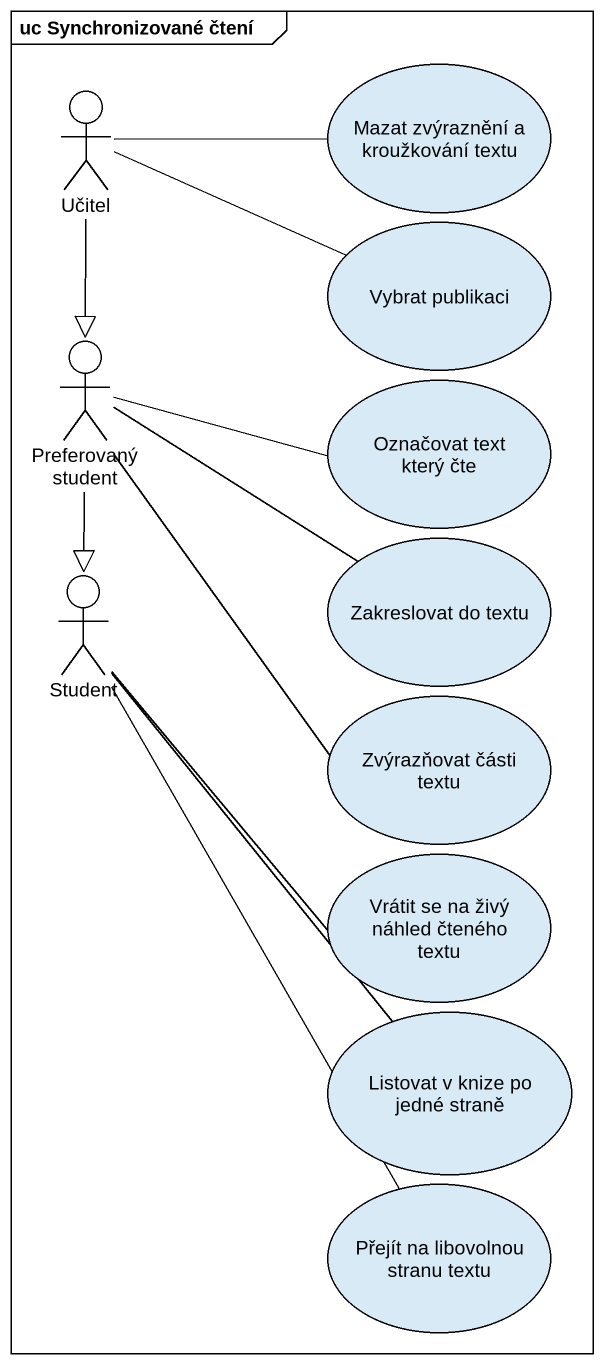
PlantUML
@startuml
mainframe uc Synchronizované čtení
usecase "Mazat zvýraznění a kroužkování textu" as Mazat_zvýraznění_a
actor Učitel
usecase "Vybrat publikaci" as Vybrat_publikaci
actor "Preferovaný student" as Preferovaný_student
usecase "Označovat text který čte" as Označovat_text_který_čte
usecase "Zakreslovat do textu" as Zakreslovat_do_textu
actor Student
usecase "Zvýrazňovat části textu" as Zvýrazňovat_části_textu
usecase "Vrátit se na živý náhled čteného textu" as Vrátit_se_na_živý_náhled
usecase "Listovat v knize po jedné straně" as Listovat_v_knize_po_jedné
usecase "Přejít na libovolnou stranu textu" as Přejít_na_libovolnou_stranu
Učitel -right- Mazat_zvýraznění_a
Učitel -right- Vybrat_publikaci
Učitel --|> Preferovaný_student
Preferovaný_student -right- Označovat_text_který_čte
Preferovaný_student -right- Zakreslovat_do_textu
Preferovaný_student --|> Student
Preferovaný_student -- Zvýrazňovat_části_textu
Student -- Vrátit_se_na_živý_náhled
Student -- Listovat_v_knize_po_jedné
Student -- Přejít_na_libovolnou_stranu
@enduml
